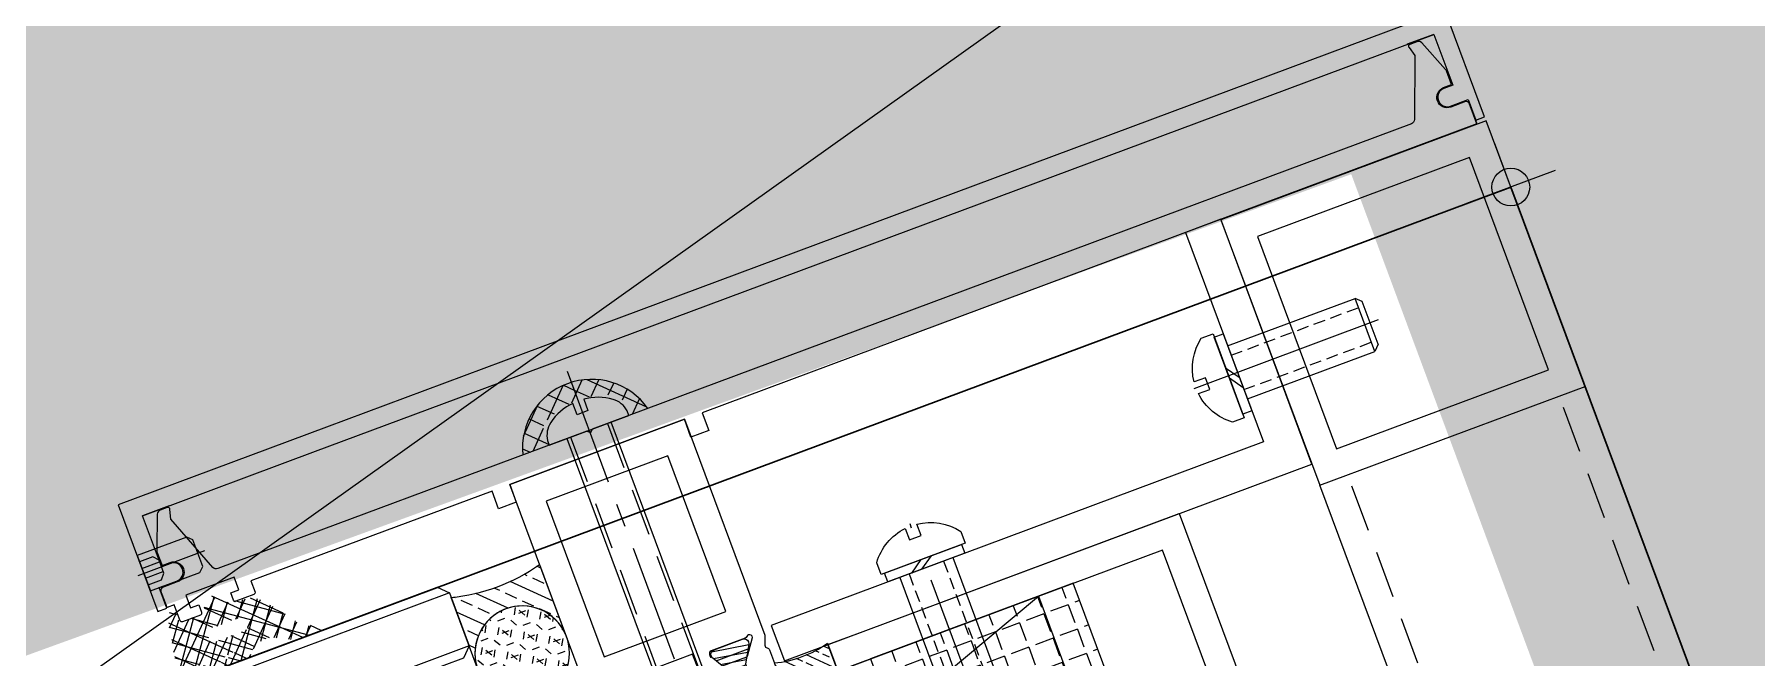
# Model space of a CAD drawing. Extents: x 12199666 to 24617114, y 1197707 to 2548648.
# Drawn here: x 12307808.4 to 12307990.8, y 1288269 to 1288335 of the extents above; entities that cross this region are included whole.
import ezdxf

# ---------------------------------------------------------------- set-up
doc = ezdxf.new("R2010")
doc.units = 0
doc.header["$LTSCALE"] = 10
doc.header["$MEASUREMENT"] = 0
for name, pattern in [('TX-PLAN-T1-F11$0$ACAD_ISO04W100', [30, 24, -3, 0, -3]), ('TX-PLAN-T1-F11$0$CENTER', [2, 1.25, -0.25, 0.25, -0.25]), ('TX-PLAN-T1-F11$0$CENTER2', [1.125, 0.75, -0.125, 0.125, -0.125]), ('TX-PLAN-T1-F11$0$CONTINOUS', [0]), ('TX-PLAN-T1-F11$0$DASHED', [0.75, 0.5, -0.25]), ('TX-PLAN-T1-F11$0$HIDDEN', [0.375, 0.25, -0.125])]:
    doc.linetypes.add(name, pattern=pattern)
for name, color, linetype in [('TX-PLAN-T1-F11$0$01', 1, 'Continuous'), ('TX-PLAN-T1-F11$0$F-Alum', 4, 'Continuous'), ('TX-PLAN-T1-F11$0$F-Bolt', 32, 'Continuous'), ('TX-PLAN-T1-F11$0$F-center', 6, 'TX-PLAN-T1-F11$0$ACAD_ISO04W100'), ('TX-PLAN-T1-F11$0$F-dashed line', 8, 'TX-PLAN-T1-F11$0$DASHED'), ('TX-PLAN-T1-F11$0$F-dim', 1, 'Continuous'), ('TX-PLAN-T1-F11$0$F-Glass', 5, 'Continuous'), ('TX-PLAN-T1-F11$0$F-Glazing', 8, 'Continuous'), ('TX-PLAN-T1-F11$0$F-Misc', 1, 'Continuous'), ('TX-PLAN-T1-F11$0$F_MISC', 8, 'Continuous'), ('TX-PLAN-T1-F11$0$HAT', 155, 'Continuous'), ('TX-PLAN-T1-F11$0$Hatch', 8, 'Continuous'), ('TX-PLAN-T1-F11$0$Hatch @ 1 VP1', 8, 'Continuous'), ('TX-PLAN-T1-F11$0$Hatch @ 1 VPModel', 8, 'Continuous'), ('TX-PLAN-T1-F11$0$TC', 4, 'Continuous'), ('TX-PLAN-T1-F11$0$中心线', 1, 'TX-PLAN-T1-F11$0$CENTER2'), ('TX-PLAN-T1-F11$0$虚线', 8, 'TX-PLAN-T1-F11$0$HIDDEN'), ('TX-PLAN-T1-F11$0$螺栓钉类', 241, 'Continuous')]:
    doc.layers.add(name, color=color, linetype=linetype)
for name, color, linetype, lineweight in [('TX-PLAN-T1-F11$0$_EDO-ALUMINIUM-SECTION', 90, 'Continuous', 30), ('TX-PLAN-T1-F11$0$A-ANNO-SYMB', 7, 'Continuous', 25), ('TX-PLAN-T1-F11$0$幕墙线', 114, 'Continuous', 30)]:
    doc.layers.add(name, color=color, linetype=linetype, lineweight=lineweight)
doc.layers.add('TX-PLAN-T1-F11$0$bangong', color=5, linetype='Continuous', true_color=0x0000ff)

# ---------------------------------------------------------------- blocks, each defined once
blk = doc.blocks.new('TX-PLAN-T1-F11$0$A$C3FFC0167')
at = {"layer": 'TX-PLAN-T1-F11$0$F-dim'}
for p, q in [((0, 5), (0, -5)), ((-5, 0), (5, 0))]:
    blk.add_line(p, q, dxfattribs=at)
blk.add_circle((0, 0), 2, dxfattribs=at)
blk = doc.blocks.new('*U340')
at = {"layer": 'TX-PLAN-T1-F11$0$Hatch @ 1 VP1'}
h = blk.add_hatch(dxfattribs=at)
h.set_pattern_fill('M_GASKET-PISA', color=256, style=0, pattern_type=2)
h.set_pattern_definition([(35.42361603529756, (46.60972058696914, 1.263505759628975), (-0.8694256507828639, 1.222333439680349), []), (125.4236160352975, (46.60972058696914, 1.263505759628975), (-1.222333439680349, -0.8694256507828639), [])])
edge = h.paths.add_edge_path()
edge.add_arc((-1.005758292417113, 2.700000001565058), 1.500000000000064, 269.9999999999914, 310.5724313148193)
edge.add_line((-0.03014508089836454, 1.560623478412708), (1.229683999648614, 2.639376524703948))
edge.add_arc((2.205297211167363, 1.500000001551598), 1.500000000000089, 89.99999999999142, 130.5724313148186, ccw=False)
edge.add_line((2.20529721116759, 3.000000001551598), (2.741785272946117, 3.00000000156524))
edge.add_arc((2.741785272946345, 6.00000000156524), 3.000000000000028, 269.9999999999956, 323.2382780301331)
edge.add_line((5.145179432466875, 4.204534459154274), (7.713046174758574, 7.641857975019775))
edge.add_arc((7.793159313408751, 7.58200912360553), 0.09999999999985255, 115.93827802975, 143.2382780298942, ccw=False)
edge.add_line((7.749419046879666, 7.671935699677306), (9.503507258835953, 8.525123814462859))
edge.add_arc((9.394279516007828, 8.750000003056812), 0.249999999999963, 295.9069544241082, 449.9999999998437)
edge.add_line((9.39427951600851, 9.000000003056812), (6.620583798811595, 9.000000003062269))
edge.add_line((6.620583798811595, 9.000000003062269), (4.773622509620282, 8.04671219667307))
edge.add_arc((3.62699862340969, 10.26825527831079), 2.499999999999945, 214.0621029693552, 297.299999999996, ccw=False)
edge.add_arc((1.307391891253701, 8.70000000312939), 0.2999999999997213, 34.06210296926611, 89.99999999978287)
edge.add_line((1.307391891254838, 9.000000003128662), (-1.589216802361761, 9.000000003135028))
edge.add_arc((-1.589216802362216, 8.750000003135028), 0.2499999999999152, 89.99999999989583, 256.4770942316625)
edge.add_line((-1.64767532243286, 8.506930874220416), (-0.02726917610675628, 8.096945104279257))
edge.add_arc((-0.05179766443939116, 7.999999999915417), 0.0999999999999834, -90.00000000013023, 75.80132993312759, ccw=False)
edge.add_line((-0.05179766443961853, 7.899999999915053), (-0.108955418213327, 7.899999999915053))
edge.add_arc((-0.1089554182137817, 10.39999999991505), 2.499999999999434, 215.2344178976467, 270.00000000001046, ccw=False)
edge.add_arc((-2.2326314786485, 8.900000003135574), 0.1000000000007252, 35.234417898605, 90.00000000078164)
edge.add_line((-2.232631478649864, 9.000000003135938), (-4.881168839528527, 9.000000003142304))
edge.add_arc((-4.881168839528982, 8.750000003142304), 0.2500000000000154, 89.99999999989578, 256.4770942317193)
edge.add_line((-4.939627359599399, 8.506930874227692), (-3.319221213273295, 8.096945104286533))
edge.add_arc((-3.34374970160593, 7.999999999922693), 0.0999999999999834, -90.00000000013023, 75.80132993312759, ccw=False)
edge.add_line((-3.343749701606157, 7.899999999922329), (-3.400907455379411, 7.899999999922329))
edge.add_arc((-3.400907455379865, 10.39999999992233), 2.499999999999949, 214.3262280799825, 270.0000000000104, ccw=False)
edge.add_arc((-5.548092091564513, 8.933849210224253), 0.1000000000000372, 34.32622808016425, 110.1544525972612)
edge.add_arc((-6.443927377176806, 11.37464398673728), 2.499999999999543, 265.3665045616222, 290.154452597025, ccw=False)
edge.add_line((-6.645881460149894, 8.88281442828611), (-8.091786761774756, 9.000000003144123))
edge.add_arc((-8.111982170071997, 8.750817047299279), 0.2499999999999778, 85.36650456163848, 250.7880419743665)
edge.add_line((-8.194248104436383, 8.514740119067937), (-7.412072788158412, 8.239907198840228))
edge.add_arc((-8.075076055456293, 6.352997909141777), 1.999999999999966, 8.473551534714375, 70.64005609634751, ccw=False)
edge.add_line((-6.096908078050546, 6.64770361517094), (-5.244518011203127, 2.024790390883936))
edge.add_arc((-4.749999999999773, 2.098627621301603), 0.5000000000001517, 188.4921821239047, 359.9999999997688)
edge.add_line((-4.249999999999773, 2.098627621299784), (-4.249999999999773, 2.700000001565058))
edge.add_arc((-3.949999999999818, 2.700000001565058), 0.3000000000000682, 90, 180.0000000000217, ccw=False)
edge.add_line((-3.949999999999818, 3.00000000156524), (-1.55130166063168, 3.00000000156524))
edge.add_arc((-1.55130166063168, 2.700000001565058), 0.3000000000000966, 2.7114310796605423e-11, 90, ccw=False)
edge.add_line((-1.251301660631498, 2.700000001565058), (-1.251301660631498, 1.400000001564877))
edge.add_arc((-1.051301660631452, 1.400000001564877), 0.1999999999999602, 180.0000000000408, 270)
edge.add_line((-1.051301660631452, 1.200000001565058), (-1.00575829241734, 1.200000001565058))
edge = h.paths.add_edge_path(flags=16)
edge.add_arc((-1.310476532774146, 5.200000001565058), 0.4999999999999456, 188.3111422397304, 269.9999999999739)
edge.add_line((-1.310476532774373, 4.700000001565058), (1.520024613216037, 4.700000001565058))
edge.add_arc((1.520024613216037, 5.200000001565058), 0.4999999999999762, 270, 323.238278030144)
edge.add_line((1.920590306469421, 4.900755744496564), (2.29411737345049, 5.400755744496564))
edge.add_arc((1.893551680196879, 5.700000001565058), 0.5000000000000022, 323.2382780301569, 450)
edge.add_line((1.893551680196879, 6.200000001565058), (-1.456559369031083, 6.200000001565058))
edge.add_arc((-1.456559369031311, 5.700000001565058), 0.4999999999998603, 89.99999999997395, 188.3111422397347)
edge.add_line((-1.95130821782368, 5.627725686498707), (-1.80522538156697, 5.127725686498707))
at = {"layer": 'TX-PLAN-T1-F11$0$Hatch @ 1 VPModel'}
h = blk.add_hatch(dxfattribs=at)
h.set_pattern_fill('M_GASKET-PISA', color=256, style=0, pattern_type=2)
h.set_pattern_definition([(45, (45.74999999999977, 8.999999999998408), (-1.060660171779821, 1.060660171779821), []), (135, (45.74999999999977, 8.999999999998408), (-1.060660171779821, -1.060660171779821), [])])
edge = h.paths.add_edge_path()
edge.add_arc((-1.005758292417113, 2.700000001565058), 1.500000000000064, 269.9999999999914, 310.5724313148193)
edge.add_line((-0.03014508089836454, 1.560623478412708), (1.229683999648614, 2.639376524703948))
edge.add_arc((2.205297211167363, 1.500000001551598), 1.500000000000089, 89.99999999999142, 130.5724313148186, ccw=False)
edge.add_line((2.20529721116759, 3.000000001551598), (2.741785272946117, 3.00000000156524))
edge.add_arc((2.741785272946345, 6.00000000156524), 3.000000000000028, 269.9999999999956, 323.2382780301331)
edge.add_line((5.145179432466875, 4.204534459154274), (7.713046174758574, 7.641857975019775))
edge.add_arc((7.793159313408751, 7.58200912360553), 0.09999999999985255, 115.93827802975, 143.2382780298942, ccw=False)
edge.add_line((7.749419046879666, 7.671935699677306), (9.503507258835953, 8.525123814462859))
edge.add_arc((9.394279516007828, 8.750000003056812), 0.249999999999963, 295.9069544241082, 449.9999999998437)
edge.add_line((9.39427951600851, 9.000000003056812), (6.620583798811595, 9.000000003062269))
edge.add_line((6.620583798811595, 9.000000003062269), (4.773622509620282, 8.04671219667307))
edge.add_arc((3.62699862340969, 10.26825527831079), 2.499999999999945, 214.0621029693552, 297.299999999996, ccw=False)
edge.add_arc((1.307391891253701, 8.70000000312939), 0.2999999999997213, 34.06210296926611, 89.99999999978287)
edge.add_line((1.307391891254838, 9.000000003128662), (-1.589216802361761, 9.000000003135028))
edge.add_arc((-1.589216802362216, 8.750000003135028), 0.2499999999999152, 89.99999999989583, 256.4770942316625)
edge.add_line((-1.64767532243286, 8.506930874220416), (-0.02726917610675628, 8.096945104279257))
edge.add_arc((-0.05179766443939116, 7.999999999915417), 0.0999999999999834, -90.00000000013023, 75.80132993312759, ccw=False)
edge.add_line((-0.05179766443961853, 7.899999999915053), (-0.108955418213327, 7.899999999915053))
edge.add_arc((-0.1089554182137817, 10.39999999991505), 2.499999999999434, 215.2344178976467, 270.00000000001046, ccw=False)
edge.add_arc((-2.2326314786485, 8.900000003135574), 0.1000000000007252, 35.234417898605, 90.00000000078164)
edge.add_line((-2.232631478649864, 9.000000003135938), (-4.881168839528527, 9.000000003142304))
edge.add_arc((-4.881168839528982, 8.750000003142304), 0.2500000000000154, 89.99999999989578, 256.4770942317193)
edge.add_line((-4.939627359599399, 8.506930874227692), (-3.319221213273295, 8.096945104286533))
edge.add_arc((-3.34374970160593, 7.999999999922693), 0.0999999999999834, -90.00000000013023, 75.80132993312759, ccw=False)
edge.add_line((-3.343749701606157, 7.899999999922329), (-3.400907455379411, 7.899999999922329))
edge.add_arc((-3.400907455379865, 10.39999999992233), 2.499999999999949, 214.3262280799825, 270.0000000000104, ccw=False)
edge.add_arc((-5.548092091564513, 8.933849210224253), 0.1000000000000372, 34.32622808016425, 110.1544525972612)
edge.add_arc((-6.443927377176806, 11.37464398673728), 2.499999999999543, 265.3665045616222, 290.154452597025, ccw=False)
edge.add_line((-6.645881460149894, 8.88281442828611), (-8.091786761774756, 9.000000003144123))
edge.add_arc((-8.111982170071997, 8.750817047299279), 0.2499999999999778, 85.36650456163848, 250.7880419743665)
edge.add_line((-8.194248104436383, 8.514740119067937), (-7.412072788158412, 8.239907198840228))
edge.add_arc((-8.075076055456293, 6.352997909141777), 1.999999999999966, 8.473551534714375, 70.64005609634751, ccw=False)
edge.add_line((-6.096908078050546, 6.64770361517094), (-5.244518011203127, 2.024790390883936))
edge.add_arc((-4.749999999999773, 2.098627621301603), 0.5000000000001517, 188.4921821239047, 359.9999999997688)
edge.add_line((-4.249999999999773, 2.098627621299784), (-4.249999999999773, 2.700000001565058))
edge.add_arc((-3.949999999999818, 2.700000001565058), 0.3000000000000682, 90, 180.0000000000217, ccw=False)
edge.add_line((-3.949999999999818, 3.00000000156524), (-1.55130166063168, 3.00000000156524))
edge.add_arc((-1.55130166063168, 2.700000001565058), 0.3000000000000966, 2.7114310796605423e-11, 90, ccw=False)
edge.add_line((-1.251301660631498, 2.700000001565058), (-1.251301660631498, 1.400000001564877))
edge.add_arc((-1.051301660631452, 1.400000001564877), 0.1999999999999602, 180.0000000000408, 270)
edge.add_line((-1.051301660631452, 1.200000001565058), (-1.00575829241734, 1.200000001565058))
edge = h.paths.add_edge_path(flags=16)
edge.add_arc((-1.310476532774146, 5.200000001565058), 0.4999999999999456, 188.3111422397304, 269.9999999999739)
edge.add_line((-1.310476532774373, 4.700000001565058), (1.520024613216037, 4.700000001565058))
edge.add_arc((1.520024613216037, 5.200000001565058), 0.4999999999999762, 270, 323.238278030144)
edge.add_line((1.920590306469421, 4.900755744496564), (2.29411737345049, 5.400755744496564))
edge.add_arc((1.893551680196879, 5.700000001565058), 0.5000000000000022, 323.2382780301569, 450)
edge.add_line((1.893551680196879, 6.200000001565058), (-1.456559369031083, 6.200000001565058))
edge.add_arc((-1.456559369031311, 5.700000001565058), 0.4999999999998603, 89.99999999997395, 188.3111422397347)
edge.add_line((-1.95130821782368, 5.627725686498707), (-1.80522538156697, 5.127725686498707))
blk = doc.blocks.new('TX-PLAN-T1-F11$0$A$C08103915')
at = {"layer": 'TX-PLAN-T1-F11$0$Hatch'}
blk.add_blockref('*U340', (0, 0), dxfattribs=at)
blk = doc.blocks.new('*U170')
at = {"layer": 'TX-PLAN-T1-F11$0$HAT'}
h = blk.add_hatch(dxfattribs=at)
h.set_pattern_fill('ANSI33', color=256, scale=0.8333333333333334)
h.set_pattern_definition([(45, (-71600.10462562989, -19870.70319001427), (-1.870886691889406, 1.870886691889406), []), (45, (-71598.23373812989, -19870.70319001427), (-1.870886691889406, 1.870886691889406), [1.322916666666667, -0.6614583333333337])])
edge = h.paths.add_edge_path()
edge.add_arc((5, 18.47060166783501), 19.13538936034043, 254.8530260690202, 285.14697393097975, ccw=False)
edge.add_line((0, -5.921189464667496e-16), (0, -7.911287266330572))
edge.add_arc((5, -8.171557151248035), 5.006769458742329, 2.979783772836811, 177.0202162271633, ccw=False)
edge.add_line((10, -7.911287266330572), (10, -8.881784197001252e-16))
h = blk.add_hatch(dxfattribs=at)
h.set_pattern_fill('HEX', color=256, scale=0.8333333333333334)
h.set_pattern_definition([(0, (-71600.10462562989, -19870.70319001427), (0, 1.374815), [0.79375, -1.5875]), (120, (-71600.10462562989, -19870.70319001427), (-1.190624715503903, -0.6874074999999996), [0.7937499999999992, -1.587499999999998]), (59.99999999999999, (-71599.31087562989, -19870.70319001427), (-1.190624715503903, 0.6874075000000001), [0.7937499999999998, -1.5875])])
edge = h.paths.add_edge_path()
edge.add_arc((5, -8.17155715124803), 5.006769458742329, 0, 360)
at = {"layer": 'TX-PLAN-T1-F11$0$01'}
blk.add_lwpolyline([(10, -5.921189464667496e-16, -0.1329575385010826), (0, -5.921189464667496e-16), (0, -7.911287266330572, -0.9492999147649731), (10, -7.911287266330572)], format="xyb", close=True, dxfattribs=at)
blk.add_circle((5, -8.17155715124803), 5.006769458742329, dxfattribs=at)
blk = doc.blocks.new('*U163')
at = {"layer": 'TX-PLAN-T1-F11$0$F-Glass'}
blk.add_lwpolyline([(-49.07999974921176, 715.1501505388866), (-49.08000000512402, 0.9999999999995453), (-48.08000000512402, -4.547473508864641e-13), (-42.08000000512402, -4.547473508864641e-13), (-41.08000000512402, 0.9999999999995453), (-41.07999974921176, 715.1501505388868)], dxfattribs=at)
at = {"layer": 'TX-PLAN-T1-F11$0$TC', "color": 9, "linetype": 'Continuous'}
for p, q in [((-48.08000000512402, -4.547473508864641e-13), (-48.07999974921176, 715.1501505388866)), ((-42.08000000512402, -4.547473508864641e-13), (-42.07999974921176, 715.1501505388868))]:
    blk.add_line(p, q, dxfattribs=at)
blk = doc.blocks.new('TX-PLAN-T1-F11$0$ld')
blk.add_lwpolyline([(2, 3.637978807091713e-12), (2, 5.599999999954889), (1.5, 6.099999999954889), (-1.5, 6.099999999954889), (-2, 5.599999999954889), (-2, -3.637978807091713e-12)])
at = {"layer": 'TX-PLAN-T1-F11$0$A-ANNO-SYMB', "color": 0}
blk.add_line((-2, -3.637978807091713e-12), (2, 3.637978807091713e-12), dxfattribs=at)
at = {"layer": 'TX-PLAN-T1-F11$0$F-center'}
blk.add_lwpolyline([(0, -0.6418073780077975), (0, 6.887223995901877)], dxfattribs=at)
at = {"layer": 'TX-PLAN-T1-F11$0$F-dashed line'}
for points in [[(1.299999999988358, 3.637978807091713e-12), (1.299999999988358, 1.519894829230907), (0.7404679261962883, 1.999999999952706), (-0.7404679261962883, 1.999999999952706), (-1.299999999988358, 1.519894829230907), (-1.299999999988358, -3.637978807091713e-12)], [(-0.5557468123733997, 0), (-0.5557468123733997, 1.999999999952706)], [(0.5557468123733997, 0), (0.5557468123733997, 1.999999999952706)]]:
    blk.add_lwpolyline(points, dxfattribs=at)
blk = doc.blocks.new('TX-PLAN-T1-F11$0$qertqtwet')
at = {"layer": 'TX-PLAN-T1-F11$0$F-Glazing'}
h = blk.add_hatch(dxfattribs=at)
h.set_pattern_fill('ANSI37', color=256, angle=270.0000000000034, style=0)
h.set_pattern_definition([(315.0000000000033, (-29614.42304775224, -25731.69154979243), (1.122532015133579, 1.122532015133709), []), (45.00000000000334, (-29614.42304775224, -25731.69154979243), (-1.122532015133709, 1.122532015133579), [])])
h.paths.add_polyline_path([(-29820.57937317537, -22812.52878940574), (-29818.8122062625, -22812.52878940575), (-29818.8122062625, -22810.33161240899, 0.323428697050681), (-29824.22649746502, -22816.97082330404), (-29822.2096299913, -22816.97082330405, -0.1185157189850159), (-29821.23881053725, -22812.93261066923, -0.2818610536571748)])
h.paths.add_polyline_path([(-29822.2096299913, -22816.97082330405), (-29824.22649746502, -22816.97082330404, 0.3560576311528728), (-29818.8122062625, -22824.46540130571), (-29818.8122062625, -22821.41285720236), (-29820.57937317537, -22821.41285720236, -0.2818610536571745), (-29821.23881053725, -22821.00903593886, -0.1185157189850159)])
at = {"color": 8, "linetype": 'TX-PLAN-T1-F11$0$DASHED'}
for p, q in [((-29818.81220626278, -22814.88745477372, -46928.13187290396), (-29758.81220626278, -22814.88745477372, -46928.13187290396)), ((-29818.81220626278, -22814.88745477372, -46928.13187290396), (-29758.81220626278, -22814.88745477372, -46928.13187290396)), ((-29818.81220626278, -22819.05412144038, -46928.13187290396), (-29758.81220626278, -22819.05412144038, -46928.13187290396)), ((-29818.81220626278, -22819.05412144038, -46928.13187290396), (-29758.81220626278, -22819.05412144038, -46928.13187290396))]:
    blk.add_line(p, q, dxfattribs=at)
at = {"color": 8, "linetype": 'TX-PLAN-T1-F11$0$CENTER'}
blk.add_line((-29825.47887292947, -22816.97078810705, -46928.13187290396), (-29754.64553959612, -22816.97078810705, -46928.13187290396), dxfattribs=at)
blk.add_line((-29825.47887292947, -22816.97078810705, -46928.13187290396), (-29754.64553959612, -22816.97078810705, -46928.13187290396), dxfattribs=at)
blk.add_arc((-29816.92428280844, -22817.39850685732, -23464.06593645198), 7.314728437362906, 104.9572881810436, 255.0427118187282)
at = {"layer": 'TX-PLAN-T1-F11$0$F-Bolt', "elevation": -46928.13187290396}
blk.add_lwpolyline([(-29820.98789410364, -22820.49255707884, 0.2099352819367999), (-29819.32357117219, -22821.47078796239), (-29818.81220753584, -22821.47078810705), (-29818.81220498975, -22812.47078810705), (-29819.3235686261, -22812.47078796277, 0.2099352819368), (-29820.98789211101, -22813.44901790502, 0.1433843212667726), (-29822.08493336194, -22816.35715081947), (-29820.79994085657, -22816.35715118109), (-29820.79994120376, -22817.58442390836), (-29822.08493370902, -22817.58442354483, 0.1433843212667727)], format="xyb", close=True, dxfattribs=at)
blk.add_lwpolyline([(-29820.98789410364, -22820.49255707884, 0.2099352819367999), (-29819.32357117219, -22821.47078796239), (-29818.81220753584, -22821.47078810705), (-29818.81220498975, -22812.47078810705), (-29819.3235686261, -22812.47078796277, 0.2099352819368), (-29820.98789211101, -22813.44901790502, 0.1433843212667726), (-29822.08493336194, -22816.35715081947), (-29820.79994085657, -22816.35715118109), (-29820.79994120376, -22817.58442390836), (-29822.08493370902, -22817.58442354483, 0.1433843212667727)], format="xyb", close=True, dxfattribs=at)
blk.add_lwpolyline([(-29818.81220626278, -22819.47078810705), (-29759.22887292947, -22819.47078810705), (-29758.81220626278, -22819.05412144038), (-29758.81220626278, -22814.88745477372), (-29759.22887292947, -22814.47078810705), (-29818.81220626278, -22814.47078810705)], dxfattribs=at)
blk.add_lwpolyline([(-29818.81220626278, -22819.47078810705), (-29759.22887292947, -22819.47078810705), (-29758.81220626278, -22819.05412144038), (-29758.81220626278, -22814.88745477372), (-29759.22887292947, -22814.47078810705), (-29818.81220626278, -22814.47078810705)], dxfattribs=at)
blk = doc.blocks.new('*U341')
at = {"layer": 'TX-PLAN-T1-F11$0$Hatch @ 1 VP1'}
h = blk.add_hatch(dxfattribs=at)
h.set_pattern_fill('M_SYNTHETIC-PISA', color=256, pattern_type=2)
h.set_pattern_definition([(80.42361603529756, (60.74734227051181, 419.571008317605), (-5.916388149900571, 0.9981739626518497), []), (80.42361603529756, (61.48689078924938, 419.4462365722735), (-5.916388149900571, 0.9981739626518497), []), (80.42361603529756, (62.22643930798695, 419.321464826942), (-5.916388149900571, 0.9981739626518497), []), (80.42361603529756, (64.44508486419966, 418.9471495909476), (-5.916388149900571, 0.9981739626518497), [])])
edge = h.paths.add_edge_path()
edge.add_arc((-6.87320508075617, -1.599999999999832), 0.5000000000000772, 270.0000000000381, 300.0000000000389, ccw=False)
edge.add_line((-6.873205080755838, -2.099999999999909), (-6.900000000000205, -2.099999999999909))
edge.add_arc((-6.900000000000205, -1.599999999999909), 0.5, 180, 270, ccw=False)
edge.add_line((-7.400000000000205, -1.599999999999909), (-7.400000000000205, 1.600000000000364))
edge.add_arc((-6.900000000000205, 1.600000000000364), 0.5, 90, 180, ccw=False)
edge.add_line((-6.900000000000205, 2.100000000000364), (-6.873205080757202, 2.099999999999909))
edge.add_arc((-6.873205080757574, 1.599999999999688), 0.5000000000002212, 59.999999999965496, 89.99999999995748, ccw=False)
edge.add_line((-6.623205080757202, 2.033012701891948), (-4.833974596215853, 1))
edge.add_line((-4.833974596215853, 1), (4.833974596215398, 1))
edge.add_line((4.833974596215398, 1), (6.623205080756748, 2.033012701891948))
edge.add_arc((6.87320508075709, 1.599999999999793), 0.5000000000001159, 90.00000000003928, 120.00000000003769, ccw=False)
edge.add_line((6.873205080756748, 2.099999999999909), (6.89999999999975, 2.100000000000364))
edge.add_arc((6.89999999999975, 1.600000000000364), 0.5, 0, 90, ccw=False)
edge.add_line((7.39999999999975, 1.600000000000364), (7.39999999999975, -1.599999999999909))
edge.add_arc((6.89999999999975, -1.599999999999909), 0.5, -90, 0, ccw=False)
edge.add_line((6.89999999999975, -2.099999999999909), (6.873205080755383, -2.099999999999909))
edge.add_arc((6.873205080755718, -1.599999999999822), 0.5000000000000873, 239.99999999996152, 269.99999999996163, ccw=False)
edge.add_line((6.623205080755383, -2.033012701891948), (4.833974596216308, -1))
edge.add_line((4.833974596216308, -1), (-4.833974596216308, -1))
edge.add_line((-4.833974596216308, -1), (-6.623205080755838, -2.033012701891948))
at = {"layer": 'TX-PLAN-T1-F11$0$Hatch @ 1 VPModel'}
h = blk.add_hatch(dxfattribs=at)
h.set_pattern_fill('M_SYNTHETIC-PISA', color=256, pattern_type=2)
h.set_pattern_definition([(90, (-9.900000006500932, 423.8302261678061), (-6, 3.673940397442059e-16), []), (90, (-9.150000006500932, 423.8302261678061), (-6, 3.673940397442059e-16), []), (90, (-8.400000006500932, 423.8302261678061), (-6, 3.673940397442059e-16), []), (90, (-6.150000006500932, 423.8302261678061), (-6, 3.673940397442059e-16), [])])
edge = h.paths.add_edge_path()
edge.add_arc((-6.87320508075617, -1.599999999999832), 0.5000000000000772, 270.0000000000381, 300.0000000000389, ccw=False)
edge.add_line((-6.873205080755838, -2.099999999999909), (-6.900000000000205, -2.099999999999909))
edge.add_arc((-6.900000000000205, -1.599999999999909), 0.5, 180, 270, ccw=False)
edge.add_line((-7.400000000000205, -1.599999999999909), (-7.400000000000205, 1.600000000000364))
edge.add_arc((-6.900000000000205, 1.600000000000364), 0.5, 90, 180, ccw=False)
edge.add_line((-6.900000000000205, 2.100000000000364), (-6.873205080757202, 2.099999999999909))
edge.add_arc((-6.873205080757574, 1.599999999999688), 0.5000000000002212, 59.999999999965496, 89.99999999995748, ccw=False)
edge.add_line((-6.623205080757202, 2.033012701891948), (-4.833974596215853, 1))
edge.add_line((-4.833974596215853, 1), (4.833974596215398, 1))
edge.add_line((4.833974596215398, 1), (6.623205080756748, 2.033012701891948))
edge.add_arc((6.87320508075709, 1.599999999999793), 0.5000000000001159, 90.00000000003928, 120.00000000003769, ccw=False)
edge.add_line((6.873205080756748, 2.099999999999909), (6.89999999999975, 2.100000000000364))
edge.add_arc((6.89999999999975, 1.600000000000364), 0.5, 0, 90, ccw=False)
edge.add_line((7.39999999999975, 1.600000000000364), (7.39999999999975, -1.599999999999909))
edge.add_arc((6.89999999999975, -1.599999999999909), 0.5, -90, 0, ccw=False)
edge.add_line((6.89999999999975, -2.099999999999909), (6.873205080755383, -2.099999999999909))
edge.add_arc((6.873205080755718, -1.599999999999822), 0.5000000000000873, 239.99999999996152, 269.99999999996163, ccw=False)
edge.add_line((6.623205080755383, -2.033012701891948), (4.833974596216308, -1))
edge.add_line((4.833974596216308, -1), (-4.833974596216308, -1))
edge.add_line((-4.833974596216308, -1), (-6.623205080755838, -2.033012701891948))
blk = doc.blocks.new('TX-PLAN-T1-F11$0$A$C455C3A01')
at = {"color": 0, "linetype": 'ByBlock'}
blk.add_lwpolyline([(-6.623205080755838, -2.033012701891948, -0.1316524975873993), (-6.873205080755838, -2.099999999999909), (-6.900000000000205, -2.099999999999909, -0.414213562373095), (-7.400000000000205, -1.599999999999909), (-7.400000000000205, 1.600000000000364, -0.414213562373095), (-6.900000000000205, 2.100000000000364), (-6.873205080757202, 2.099999999999909, -0.1316524975873601), (-6.623205080757202, 2.033012701891948), (-4.833974596215853, 1), (4.833974596215398, 1), (6.623205080756748, 2.033012701891948, -0.1316524975873888), (6.873205080756748, 2.099999999999909), (6.89999999999975, 2.100000000000364, -0.4142135623730949), (7.39999999999975, 1.600000000000364), (7.39999999999975, -1.599999999999909, -0.4142135623730951), (6.89999999999975, -2.099999999999909), (6.873205080755383, -2.099999999999909, -0.1316524975873966), (6.623205080755383, -2.033012701891948), (4.833974596216308, -1), (-4.833974596216308, -1)], format="xyb", close=True, dxfattribs=at)
at = {"layer": 'TX-PLAN-T1-F11$0$Hatch'}
blk.add_blockref('*U341', (0, 0), dxfattribs=at)
blk = doc.blocks.new('*U181')
at = {"layer": 'TX-PLAN-T1-F11$0$HAT'}
h = blk.add_hatch(dxfattribs=at)
h.set_pattern_fill('ANSI33', color=256, scale=0.5)
h.set_pattern_definition([(44.99999999999999, (-42960.06277537793, -11922.42191400856), (-1.122532015133644, 1.122532015133644), []), (44.99999999999999, (-42958.94024287794, -11922.42191400856), (-1.122532015133644, 1.122532015133644), [0.7937500000000004, -0.3968750000000002])])
edge = h.paths.add_edge_path()
edge.add_arc((3, 11.082361000701), 11.48123361620425, 254.8530260690202, 285.14697393097975, ccw=False)
edge.add_line((0, -1.77635683940025e-15), (0, -4.746772359798345))
edge.add_arc((3, -4.902934290748822), 3.004061675245397, 2.979783772836811, 177.0202162271633, ccw=False)
edge.add_line((6, -4.746772359798345), (6, -1.77635683940025e-15))
h = blk.add_hatch(dxfattribs=at)
h.set_pattern_fill('HEX', color=256, scale=0.5)
h.set_pattern_definition([(0, (-42960.06277537793, -11922.42191400856), (0, 0.8248889999999994), [0.47625, -0.9525]), (120, (-42960.06277537793, -11922.42191400856), (-0.7143748293023419, -0.4124444999999997), [0.4762499999999995, -0.9524999999999989]), (59.99999999999999, (-42959.58652537793, -11922.42191400856), (-0.7143748293023419, 0.4124444999999999), [0.4762499999999997, -0.9524999999999995])])
edge = h.paths.add_edge_path()
edge.add_arc((3, -4.902934290748819), 3.004061675245397, 0, 360)
at = {"layer": 'TX-PLAN-T1-F11$0$01'}
blk.add_lwpolyline([(6, -1.77635683940025e-15, -0.1329575385010826), (0, -1.77635683940025e-15), (0, -4.746772359798345, -0.9492999147649731), (6, -4.746772359798345)], format="xyb", close=True, dxfattribs=at)
blk.add_circle((3, -4.902934290748819), 3.004061675245397, dxfattribs=at)
blk = doc.blocks.new('*U175')
at = {"layer": 'TX-PLAN-T1-F11$0$中心线', "color": 1, "linetype": 'TX-PLAN-T1-F11$0$CENTER', "ltscale": 2.357947691000002}
blk.add_line((-2.842170943040401e-14, 30.90048662063384), (2.842170943040401e-14, -4.956409502317115), dxfattribs=at)
at = {"layer": 'TX-PLAN-T1-F11$0$虚线', "linetype": 'TX-PLAN-T1-F11$0$HIDDEN', "ltscale": 0.5}
for p, q in [((-1.948286311568523, 1.13686837721616e-13), (-1.94828631156858, 30.00000000000011)), ((1.948286311568523, 1.13686837721616e-13), (1.948286311568467, 30.00000000000011))]:
    blk.add_line(p, q, dxfattribs=at)
at = {"layer": 'TX-PLAN-T1-F11$0$螺栓钉类', "color": 241, "linetype": 'Continuous'}
for p, q in [((-2.40807576862025, 30.00000000000011), (-2.999791744951636, 29.40828402366867)), ((2.99979174495158, 29.40828402366867), (-2.999791744951636, 29.40828402366867)), ((-2.999791744951636, 1.13686837721616e-13), (-2.999791744951636, 29.40828402366867)), ((2.408075768620193, 30.00000000000011), (-2.408075768620307, 30)), ((2.408075768620193, 30.00000000000011), (2.99979174495158, 29.40828402366867)), ((2.999791744951636, 1.13686837721616e-13), (2.99979174495158, 29.40828402366867)), ((-0.9100693464279175, -1), (0.5333063006401062, 0)), ((0.2446311712265015, -1), (1.688006818294525, 0))]:
    blk.add_line(p, q, dxfattribs=at)
blk.add_lwpolyline([(4.350000023841858, 0), (4.350000023841858, -1), (-4.350000023841858, -1), (-4.350000023841858, 0)], close=True, dxfattribs=at)
blk.add_lwpolyline([(-4.75, -1), (4.75, -1), (4.75, -2.319999992847443, -0.2072557309237045), (0.6600000262260437, -4.663157165050507), (0.6600000262260437, -3.379999995231628), (-0.6600000262260437, -3.379999995231628), (-0.6600000262260437, -4.663157165050507, -0.2072557309237047), (-4.75, -2.319999992847443)], format="xyb", close=True, dxfattribs=at)
blk = doc.blocks.new('*U176')
at = {"layer": 'TX-PLAN-T1-F11$0$F-Misc'}
blk.add_lwpolyline([(0, -8), (0, 0), (-22.6862628114484, 0), (-22.6862628114484, -8)], close=True, dxfattribs=at)
for points in [[(0, -8), (-22.6862628114484, 0)], [(-22.6862628114484, -8), (0, 0)]]:
    blk.add_lwpolyline(points, dxfattribs=at)
blk = doc.blocks.new('*U172')
at = {"layer": 'TX-PLAN-T1-F11$0$中心线', "color": 1, "linetype": 'TX-PLAN-T1-F11$0$CENTER', "ltscale": 2.357947691000002}
blk.add_line((-4.263256414560601e-14, 15.90048662063384), (1.4210854715202e-14, -4.956409502317115), dxfattribs=at)
at = {"layer": 'TX-PLAN-T1-F11$0$虚线', "linetype": 'TX-PLAN-T1-F11$0$HIDDEN', "ltscale": 0.5}
for p, q in [((-1.948286311568509, 1.13686837721616e-13), (-1.948286311568566, 15.00000000000011)), ((1.948286311568523, 1.13686837721616e-13), (1.948286311568481, 15.00000000000011))]:
    blk.add_line(p, q, dxfattribs=at)
at = {"layer": 'TX-PLAN-T1-F11$0$螺栓钉类', "color": 241, "linetype": 'Continuous'}
for p, q in [((-2.40807576862025, 15.00000000000011), (-2.999791744951651, 14.40828402366867)), ((2.408075768620179, 15.00000000000011), (-2.408075768620321, 15)), ((2.408075768620179, 15.00000000000011), (2.999791744951594, 14.40828402366867)), ((2.999791744951594, 14.40828402366867), (-2.999791744951636, 14.40828402366867)), ((-2.999791744951622, 1.13686837721616e-13), (-2.999791744951651, 14.40828402366867)), ((2.999791744951636, 1.13686837721616e-13), (2.999791744951594, 14.40828402366867)), ((-0.9100693464279175, -1), (0.5333063006401062, 0)), ((0.2446311712265015, -1), (1.688006818294525, 0))]:
    blk.add_line(p, q, dxfattribs=at)
blk.add_lwpolyline([(4.350000023841858, 0), (4.350000023841858, -1), (-4.350000023841858, -1), (-4.350000023841858, 0)], close=True, dxfattribs=at)
blk.add_lwpolyline([(-4.75, -1), (4.75, -1), (4.75, -2.319999992847443, -0.2072557309237045), (0.6600000262260437, -4.663157165050507), (0.6600000262260437, -3.379999995231628), (-0.6600000262260437, -3.379999995231628), (-0.6600000262260437, -4.663157165050507, -0.2072557309237047), (-4.75, -2.319999992847443)], format="xyb", close=True, dxfattribs=at)
blk = doc.blocks.new('*U193')
at = {"layer": 'TX-PLAN-T1-F11$0$Hatch'}
h = blk.add_hatch(dxfattribs=at)
h.set_pattern_fill('ANGLE', color=256, scale=9.999999999999996, angle=30.01599999723185)
h.set_pattern_definition([(30.0159999972559, (7246.22157835518, 83575.31519769797), (-1.375665006030534, 2.381185795183361), [2, -0.7500000000000002]), (120.0160000000013, (7246.22157835518, 83575.31519769797), (-2.381185795183363, -1.375665006030534), [1.999999999999999, -0.7499999999999996])])
h.paths.add_polyline_path([(395.1316129525658, -567.8030403436424), (414.1003057919443, -600.6366324613191), (433.9531735060737, -589.1610641976877), (429.9512389430311, -582.2339782480558), (417.0254576245788, -589.7076110518392), (402.0586998956278, -563.801105020364)])
at = {"layer": 'TX-PLAN-T1-F11$0$F-Alum', "flags": 128}
for points in [[(53.01061472645961, -31.80457267696329), (390.065040307818, -615.223651404347)], [(27.04169836640358, -46.80740425240947), (364.0961239619646, -630.2264829897904)]]:
    blk.add_lwpolyline(points, dxfattribs=at)
at = {"layer": 'TX-PLAN-T1-F11$0$F-Alum'}
for points in [[(309.3460307866335, -439.5040731506597), (405.3548687912989, -605.6890643946535), (437.1462707237806, -587.3224317001004), (438.6470144910272, -589.9200927575439), (435.1871296027675, -591.9189461415081), (435.1871296027675, -591.9189461415081), (404.2579426011071, -609.7874283735582), (306.4801450439263, -440.5405095017923, -0.1317235220179792), (306.3460307864007, -440.0402676794038), (306.3460307864007, -376.5853972057666), (335.2009771130979, -359.9152406854846), (336.701702574268, -362.5128979166475), (309.3460307866335, -378.3168895531417), (309.3460307866335, -439.5040731506597)], [(447.1047859839164, -587.0652957589336), (446.9465899402276, -587.1401776472485, 0.267948999996922), (446.832821524702, -587.3046670766489), (446.6675671036355, -589.3278801175329, 0.5206607007311933), (447.1130826037843, -589.535555469105, 0.2134219999978007), (447.2566763621289, -589.3371094220929, -0.2134220000036281), (447.4002701204736, -589.1386633750517), (450.7363429376855, -587.2113384929689, 0.414214000006558), (450.8460361147299, -586.8015002236789), (450.7355197903235, -586.6102037230885, 0.1378520000000337), (450.6193085948471, -586.4968525094009)], [(462.5581134948879, -579.9923422110442), (474.7123951152898, -601.0306250431167), (466.1576926645357, -605.9728779365832), (457.6130095296539, -610.9093424355378), (445.4153107779566, -589.7959424406727), (445.2222484536469, -588.7367935363727, 0.3595079999969891), (444.9301157828886, -588.4906063049857, -0.2637250000009912), (444.6741820534226, -588.3421174858959), (443.9160059196874, -587.0462381952384, -0.08748900000020804)], [(386.1010766464751, -664.3175448104157), (388.6987469606102, -662.8168117939349), (388.6987469585147, -662.8168117909663), (386.1010766441468, -664.317544807418), (383.2264971034601, -659.3418363714445), (384.0923828473315, -658.8415945513989, 1), (383.0918992070947, -657.1098230636417), (381.360127719352, -658.1103067036893), (380.2058037547395, -656.1122477153549), (379.3399180108681, -656.6124895353278), (385.3697887959424, -667.0497999373765), (477.5342742071953, -613.8042877217376), (477.5342742069624, -613.8042877217231), (494.8519890848547, -603.7994513208541), (494.8519890848547, -603.7994513208978), (515.2526503666304, -592.0135269059829), (509.2227795810904, -581.5762165036285), (508.3568938372191, -582.0764583237324), (509.5112178020645, -584.0745173121395), (507.7794463143218, -585.0750009522017, 1), (508.7799299543258, -586.8067724399589), (509.6458156981971, -586.3065306199424), (512.5203952384181, -591.2822390548536), (509.9227380075026, -592.7829645162565), (509.9227380093653, -592.7829645187594), (512.5203952402808, -591.2822390573419), (512.520395238651, -591.2822390583169), (495.5832769325934, -601.067196193093)]]:
    blk.add_lwpolyline(points, format="xyb", dxfattribs=at)
for points in [[(451.4358187434264, -584.4974619019777), (452.6108512678184, -586.5313660459942), (456.0923113336321, -584.5200476550381)], [(495.5832769325934, -601.067196193093), (495.5832769325934, -601.0671961930348), (474.8020190792158, -613.0729998740571), (474.8020190792158, -613.0729998739698), (386.1010766436812, -664.3175448094407)], [(474.7123976727016, -601.0306235656317), (473.7119150084909, -599.2988515140751), (475.4436870599166, -598.2983688498207), (476.4441697243601, -600.0301409013337), (500.0577016519383, -586.3880869724089), (499.4252806827426, -585.2934078017715), (499.4164095895831, -585.1463000204094), (499.4975773838814, -585.0232911393541), (501.2667130958289, -584.001221339262), (501.3808508836664, -583.9352813521982), (501.5368297582027, -584.0735180404299), (501.9489546776749, -584.7868792145746), (501.1499901625793, -585.248459124341), (501.8648361156229, -586.4858105297317), (506.6015543118119, -583.7493010650505), (505.8867083590012, -582.5119496595871), (505.0877438439056, -582.9735295692808), (504.6756189246662, -582.2601683951216), (504.6337778379675, -582.0559917198116), (504.7149456322659, -581.9329828387272), (506.4840813442133, -580.9109130386933), (506.63118912559, -580.90204194549), (506.7541980065871, -580.9832097398466), (507.6503789238632, -582.5344400618924), (508.3352056511212, -582.1388001393061), (509.3243054575287, -583.8508669573057), (509.3052286580205, -583.8618880568538)], [(381.2788209777791, -657.8256456259696), (381.2597441703547, -657.8366667300434), (380.0398544089403, -655.7251176545396), (455.8812394279521, -611.9098305052466), (454.8807539343834, -610.1780535563303), (456.612525985809, -609.1775708921195), (457.6130086500198, -610.909342943618), (474.7123976727016, -601.0306235656317)]]:
    blk.add_lwpolyline(points, dxfattribs=at)
at = {"layer": 'TX-PLAN-T1-F11$0$F-Alum', "linetype": 'TX-PLAN-T1-F11$0$CONTINOUS', "ltscale": 15555}
blk.add_lwpolyline([(380.0398544089403, -655.7251176545396), (381.2032953833696, -657.7389575862617, 0.414213562373095), (381.6131336526014, -657.8486507634225), (383.0418750252575, -657.0232344891992, -1), (384.1424070294015, -658.928183125754), (383.3631098598707, -659.3784007638315), (384.1415210517589, -660.7257794256002, 0.1428492727586986), (384.2629231058527, -660.8418938346731), (387.2218380344566, -663.235364015869, 0.2840790438404123), (387.7473373496905, -663.2509740064561), (388.4430282160174, -662.8490576248878, 0.5575365158333588), (388.453131214017, -662.5089473235421), (387.7222566348501, -661.7713922473631), (386.6248848829418, -655.0800004285702, -0.2963790067032196), (386.8719783208799, -654.5943518436106), (467.0768878774252, -608.2581576754019), (467.1865810544696, -607.8483194061846), (467.5964193237014, -607.9580125833891), (503.7120713072363, -587.0931818447134, -0.2963790067036685), (504.2562180578243, -587.1217130389268), (509.5048460268881, -591.414830050373), (509.7787096002139, -592.4164107431134, 0.5575365158333588), (510.0783953033388, -592.5775490900851), (510.7740861696657, -592.1756327085313, 0.2840790438404123), (511.0230586079415, -591.712592832002), (510.4276106373873, -587.9536942196864, 0.1428492727586986), (510.3876624978147, -587.7905220380635), (509.6092513059266, -586.4431433763093), (508.8299541363958, -586.8933610143285, -1), (507.7294221322518, -584.988412377832), (509.1581635049079, -584.1629961035942, 0.414213562373095), (509.2678566819523, -583.753157834406), (509.2678566819523, -583.753157834406)], format="xyb", dxfattribs=at)
at = {"layer": 'TX-PLAN-T1-F11$0$F-Alum'}
for points in [[(458.7099413010292, -606.8109597437433), (470.6140261408873, -599.933700118956), (461.8043520050123, -584.6847326377465), (449.900267165387, -591.5619922624755)], [(391.2619891064242, -617.2954965759709), (405.0996182784438, -641.2475240616332), (408.5631612532306, -639.2465567802428), (396.7264993626159, -618.7580722694256), (444.9104555265512, -590.9211086545547), (442.9094882453792, -587.4575656796806)]]:
    blk.add_lwpolyline(points, close=True, dxfattribs=at)
at = {"layer": 'TX-PLAN-T1-F11$0$F-Alum', "flags": 128}
for points in [[(390.0650403141044, -615.2236514189717), (364.0961239619646, -630.2264829897904), (379.1033785305917, -656.2030552287761), (405.0722948824987, -641.2002236579137)], [(388.9681085431948, -619.3220341097767), (368.1945066549815, -631.3234147612529), (380.2003103015013, -652.104672537942), (400.9739121897146, -640.1032918864366)]]:
    blk.add_lwpolyline(points, close=True, dxfattribs=at)
at = {"layer": 'TX-PLAN-T1-F11$0$F-dashed line', "flags": 128}
for points in [[(50.2786876456812, -33.38286887168942), (387.3331132275052, -616.8019476004993)], [(29.57848780532368, -45.34184349645511), (366.632913393667, -628.760922236208)]]:
    blk.add_lwpolyline(points, dxfattribs=at)
at = {"layer": 'TX-PLAN-T1-F11$0$Hatch'}
blk.add_lwpolyline([(395.1316129525658, -567.8030403436424), (414.1003057919443, -600.6366324613191), (433.9531735060737, -589.1610641976877), (429.9512389430311, -582.2339782480558), (417.0254576245788, -589.7076110518392), (402.0586998956278, -563.801105020364), (395.1316129525658, -567.8030403436424)], dxfattribs=at)
at = {"layer": 'TX-PLAN-T1-F11$0$F_MISC', "xscale": -1}
for name, p, rotation in [('*U163', (455.0536482434254, -547.0122760293452), 300.0159999954287), ('*U170', (470.1903338946868, -593.2032168353762, -7.751101684824493e-07), 210.0159999748984), ('*U181', (438.7231108162086, -590.0518104999501, -4.506888568539212e-07), 210.0159999748984), ('*U176', (437.1462681673001, -587.3224272751977), 210.0159999543231)]:
    blk.add_blockref(name, p, dxfattribs=dict(at, rotation=rotation))
at = {"layer": 'TX-PLAN-T1-F11$0$F_MISC'}
for name, p, rotation in [('TX-PLAN-T1-F11$0$qertqtwet', (-34206.12903104257, 13797.59694571102, 46928.13187290396), 120.0159999954234), ('*U175', (429.7242123964243, -599.6945455227251), 30.01599997489868), ('TX-PLAN-T1-F11$0$ld', (511.3775871859398, -585.3060469798511), 120.0159999754226), ('*U172', (400.6532278016675, -625.5549759573041), 120.0159999748988), ('TX-PLAN-T1-F11$0$A$C3FFC0167', (375.3649524133652, -649.7320850958495), 30.01599997489868)]:
    blk.add_blockref(name, p, dxfattribs=dict(at, rotation=rotation))
at = {"layer": 'TX-PLAN-T1-F11$0$F_MISC', "extrusion": (1.06202147336387e-06, 6.135538778012396e-07, 0.9999999999992478), "rotation": 120.0160000284702}
blk.add_blockref('TX-PLAN-T1-F11$0$A$C455C3A01', (445.3665170550629, -581.7674464329527, 0.0001160431318729056), dxfattribs=at)
at = {"layer": 'TX-PLAN-T1-F11$0$F_MISC', "extrusion": (-4.753630675954406e-07, 1.025034717925372e-06, 0.9999999999993616), "xscale": -1, "rotation": 30.0159998354306}
blk.add_blockref('TX-PLAN-T1-F11$0$A$C08103915', (504.5562576858272, -585.4893207987, -0.000829449095474531), dxfattribs=at)
blk = doc.blocks.new('TX-PLAN-T1-F11$0$A$C21521A5F')
at = {"rotation": 90}
blk.add_blockref('*U193', (388.7170751225203, 13760.21975712478, 0.0004146164392175001), dxfattribs=at)
blk = doc.blocks.new('TX-PLAN-T1-F11$0$标准层幕墙0118')
at = {"color": 3, "rotation": 90}
blk.add_blockref('TX-PLAN-T1-F11$0$A$C21521A5F', (22760.21984725795, 37461.28223098579, -0.0004146164392191675), dxfattribs=at)
blk = doc.blocks.new('TX-PLAN-T1-F11')
at = {"layer": 'TX-PLAN-T1-F11$0$bangong'}
h = blk.add_hatch(dxfattribs=at)
h.set_pattern_fill('ANSI31', color=256, scale=100)
h.set_pattern_definition([(35.42361568638237, (12267498.76065116, 1237188.209494983), (-92.0142139200649, 129.363622926511), [])])
h.paths.add_polyline_path([(12311684.18336611, 1287370.210507017), (12310206.36976081, 1278610.927855134), (12302958.7966133, 1279833.690537009), (12302775.84162168, 1278749.276510726), (12300113.46885065, 1279198.456067521), (12299082.01873722, 1273084.854827092), (12299673.66233511, 1272985.036269651), (12298342.75916021, 1265096.519714597), (12297751.20815149, 1265196.322650944), (12297252.11954068, 1262238.129415706), (12297843.6397387, 1262138.331677556), (12297460.90569874, 1259869.79413769), (12299531.67664484, 1259520.426090187), (12299348.73406536, 1258436.086736571), (12307533.15646735, 1257055.260102745), (12306093.66360394, 1248523.111785988), (12305034.8156649, 1248138.598779066), (12304987.2896874, 1248120.884374847), (12304730.88532002, 1248810.1552251), (12304726.2279362, 1248813.755302423), (12304668.76189766, 1248792.335929501), (12303555.71862895, 1248388.142278736), (12303508.19265145, 1248370.427874517), (12303251.78828407, 1249059.69872477), (12303247.13090024, 1249063.298802093), (12303189.66486171, 1249041.879429172), (12302076.62159299, 1248637.685778406), (12302029.09561549, 1248619.971374187), (12301772.69124811, 1249309.242224441), (12301768.03386428, 1249312.842301764), (12301710.56782575, 1249291.422928842), (12300597.52455704, 1248887.229278077), (12300549.99857954, 1248869.514873858), (12300293.59421215, 1249558.785724111), (12300288.93682833, 1249562.385801434), (12300231.47078979, 1249540.966428512), (12299118.42752108, 1249136.772777747), (12299070.90154358, 1249119.058373528), (12298814.4971762, 1249808.329223781), (12298809.83979237, 1249811.929301104), (12298752.37375384, 1249790.509928182), (12297639.33048512, 1249386.316277418), (12297591.80450763, 1249368.601873198), (12297335.40014024, 1250057.872723451), (12297330.74275642, 1250061.472800774), (12297273.27671788, 1250040.053427853), (12296160.23344917, 1249635.859777088), (12296112.70747167, 1249618.145372869), (12295856.30310429, 1250307.416223122), (12295851.64572046, 1250311.016300445), (12295794.17968193, 1250289.596927523), (12294681.13641321, 1249885.403276758), (12294633.61043572, 1249867.688872539), (12294377.20606833, 1250556.959722792), (12294372.54868451, 1250560.559800115), (12294315.08264597, 1250539.140427193), (12293202.03937726, 1250134.946776428), (12293154.51339976, 1250117.232372209), (12292896.37247753, 1250811.171460559), (12292836.97187973, 1250784.745247274), (12291908.2772282, 1250382.531343024), (12291867.16237681, 1250364.240115792), (12291547.28495182, 1251083.257633011), (12291482.39475784, 1251070.585970619), (12290489.94021968, 1250886.969781256), (12290445.77444349, 1250878.345152928), (12290294.64825905, 1251652.245776173), (12290228.30317677, 1251656.873738757), (12289222.19786628, 1251737.079845253), (12289177.30695085, 1251740.211252583), (12289232.17744772, 1252526.818223604), (12289169.30588734, 1252548.50358447), (12288218.47681304, 1252887.037167406), (12288175.93617847, 1252901.710081621), (12288433.044248, 1253647.133946957), (12288377.95346105, 1253684.391069287), (12287547.54072607, 1254258.059618989), (12287510.26477772, 1254283.268817198), (12287951.9962696, 1254936.441525879), (12287908.46045644, 1254986.717971193), (12287255.35459211, 1255756.220177345), (12287225.89705826, 1255790.238609117), (12287822.05035732, 1256306.464815688), (12287791.11153031, 1256365.586334077), (12287330.16118586, 1257267.991576919), (12287309.29652999, 1257307.862194365), (12288006.71543675, 1257672.827836192), (12287983.76926086, 1257734.390134638), (12287579.57561009, 1258847.433403349), (12287561.86120587, 1258894.959380847), (12288251.13205613, 1259151.363748232), (12288254.73213345, 1259156.021132058), (12288233.31276053, 1259213.487170594), (12287829.11910976, 1260326.530439305), (12287811.40470554, 1260374.056416802), (12288500.6755558, 1260630.460784187), (12288504.27563312, 1260635.118168013), (12288482.8562602, 1260692.584206549), (12288078.66260943, 1261805.62747526), (12288060.94820521, 1261853.153452758), (12288750.21905547, 1262109.557820143), (12288753.81913279, 1262114.215203969), (12288732.39975987, 1262171.681242505), (12288328.2061091, 1263284.724511216), (12288310.49170488, 1263332.250488713), (12288999.76255514, 1263588.654856098), (12289003.36263246, 1263593.312239924), (12288981.94325954, 1263650.77827846), (12288577.74960877, 1264763.821547171), (12288560.03520455, 1264811.347524669), (12289249.30605481, 1265067.751892054), (12289252.90613213, 1265072.40927588), (12289231.48675921, 1265129.875314416), (12288827.29310844, 1266242.918583128), (12288809.57870422, 1266290.444560624), (12289498.84955448, 1266546.848928009), (12289502.4496318, 1266551.506311836), (12289481.03025888, 1266608.972350372), (12289076.83660812, 1267722.015619083), (12289059.12220389, 1267769.54159658), (12289748.39305415, 1268025.945963965), (12289751.99313147, 1268030.603347791), (12289730.57375855, 1268088.069386327), (12289326.38010778, 1269201.112655038), (12289308.66570356, 1269248.638632536), (12289997.93655382, 1269505.042999921), (12290001.53663114, 1269509.700383747), (12289980.11725822, 1269567.166422283), (12289575.92360746, 1270680.209690994), (12289558.20920323, 1270727.735668491), (12290247.48005349, 1270984.140035876), (12290251.08013081, 1270988.797419702), (12290229.66075789, 1271046.263458238), (12289825.46710713, 1272159.306726949), (12289807.7527029, 1272206.832704447), (12290497.02355316, 1272463.237071831), (12290500.62363048, 1272467.894455658), (12290479.20425756, 1272525.360494193), (12290075.0106068, 1273638.403762905), (12290057.29620258, 1273685.929740402), (12290746.56705283, 1273942.334107787), (12290750.16713015, 1273946.991491613), (12290728.74775723, 1274004.457530149), (12290324.55410647, 1275117.500798861), (12290306.83970224, 1275165.026776358), (12290996.1105525, 1275421.431143743), (12290999.71062982, 1275426.088527569), (12290978.2912569, 1275483.554566104), (12290574.09760614, 1276596.597834816), (12290556.38320192, 1276644.123812313), (12291245.65405217, 1276900.528179698), (12291249.25412949, 1276905.185563524), (12291227.83475657, 1276962.65160206), (12290823.64110581, 1278075.694870772), (12290805.92670159, 1278123.220848269), (12291495.19755184, 1278379.625215654), (12291498.79762916, 1278384.28259948), (12291477.37825624, 1278441.748638015), (12291073.18460548, 1279554.791906727), (12291055.47020126, 1279602.317884224), (12291744.74105151, 1279858.722251609), (12291748.34112883, 1279863.379635435), (12291726.92175591, 1279920.845673971), (12291322.72810515, 1281033.888942682), (12291305.01370093, 1281081.41492018), (12291994.28455118, 1281337.819287565), (12291997.8846285, 1281342.47667139), (12291976.46525558, 1281399.942709927), (12291572.27160482, 1282512.985978638), (12291554.5572006, 1282560.511956135), (12292243.82805085, 1282816.91632352), (12292247.42812817, 1282821.573707346), (12292226.00875525, 1282879.039745882), (12291821.81510449, 1283992.083014593), (12291804.10070027, 1284039.608992091), (12292498.03978862, 1284297.749914323), (12292471.61357533, 1284357.150512126), (12292069.39967108, 1285285.845163663), (12292051.10844385, 1285326.960015052), (12292770.12596107, 1285646.837440036), (12292757.45429868, 1285711.727634011), (12292573.83810931, 1286704.182172203), (12292565.21348099, 1286748.347948364), (12293339.11410423, 1286899.474132803), (12293343.74206681, 1286965.819215085), (12293423.94817331, 1287971.924525595), (12293427.07958064, 1288016.815441009), (12294213.68655166, 1287961.944944136), (12294235.37191253, 1288024.816504517), (12294573.90549546, 1288975.645578815), (12294588.57840968, 1289018.186213379), (12295334.00227501, 1288761.078143854), (12295371.25939735, 1288816.168930813), (12295944.92794704, 1289646.581665778), (12295970.13714526, 1289683.857614139), (12296623.30985394, 1289242.126122254), (12296673.58629925, 1289285.661935416), (12297443.0885054, 1289938.767799751), (12297477.10693717, 1289968.225333601), (12297993.33314375, 1289372.072034538), (12298052.45466213, 1289403.010861539), (12298954.85990498, 1289863.961205998), (12298994.73052242, 1289884.825861866), (12299359.69616425, 1289187.406955099), (12299421.2584627, 1289210.353130996), (12300534.30173141, 1289614.546781761), (12300581.8277089, 1289632.261185981), (12300838.23207629, 1288942.990335727), (12300842.88946012, 1288939.390258404), (12300900.35549865, 1288960.809631326), (12302013.39876736, 1289365.003282091), (12302060.92474486, 1289382.71768631), (12302317.32911224, 1288693.446836057), (12302321.98649607, 1288689.846758734), (12302379.45253461, 1288711.266131656), (12303492.49580332, 1289115.459782421), (12303540.02178081, 1289133.17418664), (12303796.4261482, 1288443.903336386), (12303801.08353203, 1288440.303259063), (12303858.54957056, 1288461.722631985), (12304971.59283927, 1288865.91628275), (12305019.11881677, 1288883.63068697), (12305275.52318416, 1288194.359836716), (12305280.18056798, 1288190.759759393), (12305337.64660652, 1288212.179132315), (12306450.68987523, 1288616.37278308), (12306498.21585273, 1288634.0871873), (12306754.62022011, 1287944.816337046), (12306759.27760394, 1287941.216259723), (12306816.74364247, 1287962.635632645), (12307929.78691119, 1288366.82928341), (12307977.31288868, 1288384.543687629), (12308233.71725607, 1287695.272837376), (12308238.37463989, 1287691.672760052), (12308295.84067843, 1287713.092132974), (12309408.88394714, 1288117.285783739), (12309456.40992464, 1288135.000187959), (12309712.81429202, 1287445.729337705), (12309717.47167585, 1287442.129260382), (12309774.93771438, 1287463.548633304), (12310887.9809831, 1287867.74228407), (12310935.50696059, 1287885.456688289), (12311191.91132798, 1287196.185838035), (12311196.5687118, 1287192.585760712), (12311254.03475034, 1287214.005133634)])
at = {"layer": 'TX-PLAN-T1-F11$0$bangong', "const_width": 100}
blk.add_lwpolyline([(12305337.64660652, 1288212.179132317), (12306450.68987523, 1288616.372783082), (12306498.21585273, 1288634.087187302), (12306754.62022011, 1287944.816337048), (12306759.27760394, 1287941.216259725), (12306816.74364247, 1287962.635632647), (12307929.78691119, 1288366.829283412), (12307977.31288868, 1288384.543687631), (12308233.71725607, 1287695.272837378), (12308238.37463989, 1287691.672760054), (12308295.84067843, 1287713.092132977), (12309408.88394714, 1288117.285783741), (12309456.40992464, 1288135.000187961), (12309712.81429202, 1287445.729337707), (12309717.47167585, 1287442.129260384), (12309774.93771438, 1287463.548633306), (12310887.9809831, 1287867.742284072), (12310935.50696059, 1287885.456688291), (12311191.91132798, 1287196.185838037), (12311196.5687118, 1287192.585760714), (12311254.03475034, 1287214.005133636), (12311901.36995866, 1287449.080254681), (12310404.61234127, 1278577.481676062)], dxfattribs=at)
at = {"layer": 'TX-PLAN-T1-F11$0$幕墙线'}
blk.add_lwpolyline([(12298982.62553614, 1289819.340700594), (12299352.26487812, 1289112.991852222), (12300569.31856482, 1289566.571806696), (12300831.36174492, 1288863.447349957), (12302048.41560077, 1289317.028307026), (12302310.45328848, 1288613.918586898), (12303527.51263673, 1289067.484807356), (12303789.55581683, 1288364.360350616), (12305006.61152267, 1288817.952272944), (12305268.65918735, 1288114.81578222), (12306485.70670864, 1288568.397808015), (12306747.74988874, 1287865.273351276), (12307964.80523463, 1288318.850310234), (12308226.84686178, 1287615.73002044), (12309443.90078055, 1288069.310808675), (12309705.94396066, 1287366.186351935), (12310922.99930654, 1287819.763310893), (12311185.04099635, 1287116.642852169), (12312402.09485246, 1287570.223809334), (12312664.13793503, 1286867.099316243), (12313881.19188842, 1287320.680309664), (12314143.23506852, 1286617.555852924), (12315360.28892438, 1287071.136809994)], dxfattribs=at)
at = {"layer": 'TX-PLAN-T1-F11$0$_EDO-ALUMINIUM-SECTION', "rotation": 350.4236156863823}
blk.add_blockref('TX-PLAN-T1-F11$0$标准层幕墙0118', (12293055.45042718, 1251790.443008234), dxfattribs=at)

msp = doc.modelspace()

# ---------------------------------------------------------------- block references
msp.add_blockref('TX-PLAN-T1-F11', (0, 0))

doc.saveas('drawing.dxf')
